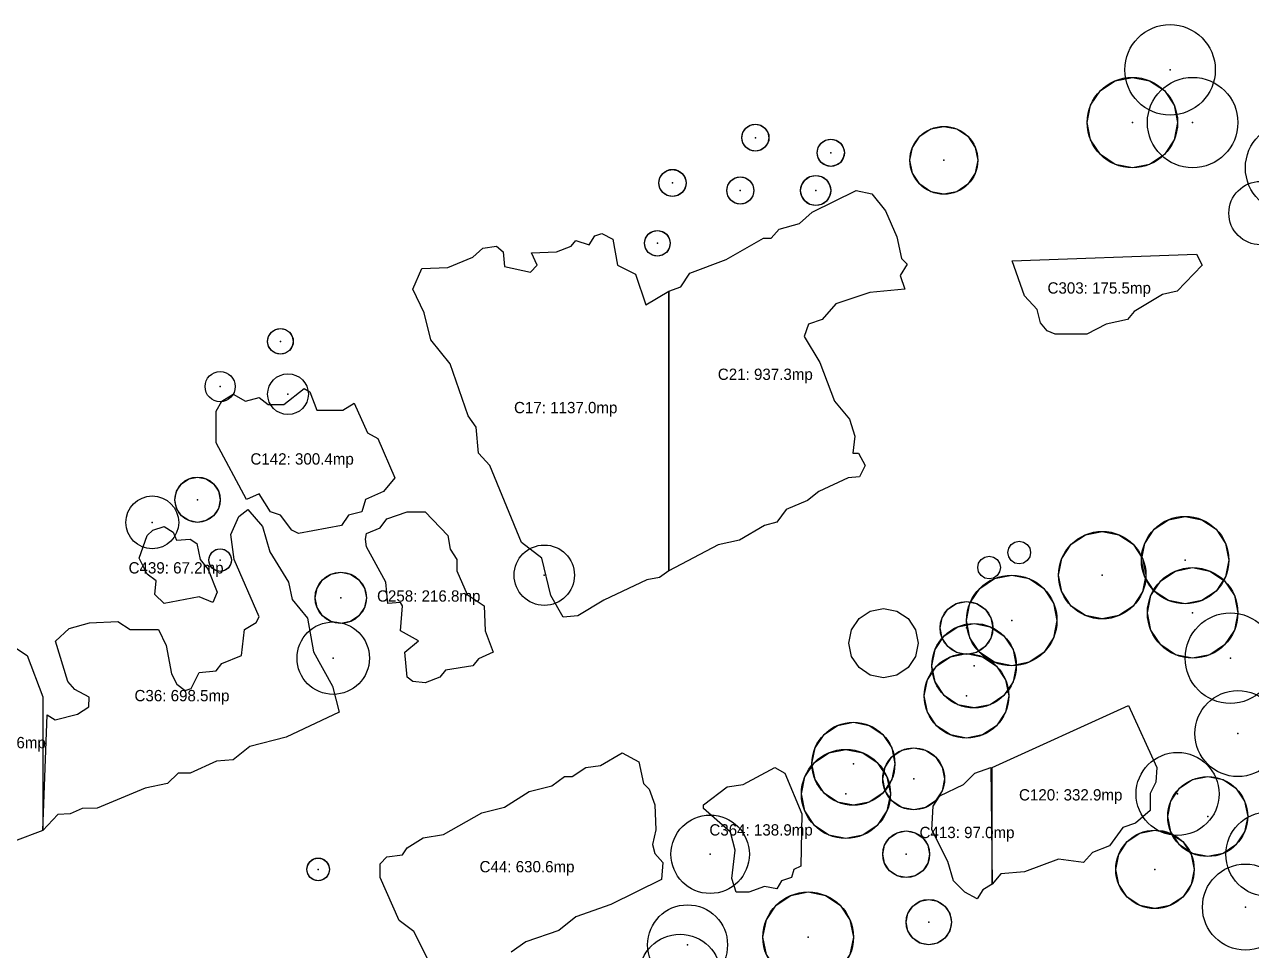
# Model space of a CAD drawing. Header units: metres. Extents: x 390541 to 400782, y 585056 to 585871.
# Drawn here: x 390903.1 to 391065.8, y 585721.4 to 585844.2 of the extents above; entities that cross this region are included whole.
import ezdxf
from ezdxf.enums import TextEntityAlignment as Align

# ---------------------------------------------------------------- set-up
doc = ezdxf.new("R2010")
doc.units = ezdxf.units.M
for name, color, linetype in [('ARBORI', 3, 'Continuous'), ('CONSTRUCTII', 1, 'Continuous'), ('TEXTE', 7, 'Continuous')]:
    doc.layers.add(name, color=color, linetype=linetype)

msp = doc.modelspace()

# ---------------------------------------------------------------- linework, layer by layer
at = {"layer": 'ARBORI', "color": 3}
for points in [[(391056.04, 585831.16), (391055.583, 585828.864), (391054.283, 585826.917), (391052.336, 585825.617), (391050.04, 585825.16), (391047.744, 585825.617), (391045.797, 585826.917), (391044.497, 585828.864), (391044.04, 585831.16), (391044.497, 585833.456), (391045.797, 585835.403), (391047.744, 585836.703), (391050.04, 585837.16), (391052.336, 585836.703), (391054.283, 585835.403), (391055.583, 585833.456), (391056.04, 585831.16)], [(391001.84, 585829.16), (391001.703, 585828.471), (391001.313, 585827.887), (391000.729, 585827.497), (391000.04, 585827.36), (390999.351, 585827.497), (390998.767, 585827.887), (390998.377, 585828.471), (390998.24, 585829.16), (390998.377, 585829.849), (390998.767, 585830.433), (390999.351, 585830.823), (391000.04, 585830.96), (391000.729, 585830.823), (391001.313, 585830.433), (391001.703, 585829.849), (391001.84, 585829.16)], [(391029.54, 585826.16), (391029.197, 585824.438), (391028.222, 585822.978), (391026.762, 585822.003), (391025.04, 585821.66), (391023.318, 585822.003), (391021.858, 585822.978), (391020.883, 585824.438), (391020.54, 585826.16), (391020.883, 585827.882), (391021.858, 585829.342), (391023.318, 585830.317), (391025.04, 585830.66), (391026.762, 585830.317), (391028.222, 585829.342), (391029.197, 585827.882), (391029.54, 585826.16)], [(391011.84, 585827.16), (391011.703, 585826.471), (391011.313, 585825.887), (391010.729, 585825.497), (391010.04, 585825.36), (391009.351, 585825.497), (391008.767, 585825.887), (391008.377, 585826.471), (391008.24, 585827.16), (391008.377, 585827.849), (391008.767, 585828.433), (391009.351, 585828.823), (391010.04, 585828.96), (391010.729, 585828.823), (391011.313, 585828.433), (391011.703, 585827.849), (391011.84, 585827.16)], [(390990.84, 585823.16), (390990.703, 585822.471), (390990.313, 585821.887), (390989.729, 585821.497), (390989.04, 585821.36), (390988.351, 585821.497), (390987.767, 585821.887), (390987.377, 585822.471), (390987.24, 585823.16), (390987.377, 585823.849), (390987.767, 585824.433), (390988.351, 585824.823), (390989.04, 585824.96), (390989.729, 585824.823), (390990.313, 585824.433), (390990.703, 585823.849), (390990.84, 585823.16)], [(390999.84, 585822.16), (390999.703, 585821.471), (390999.313, 585820.887), (390998.729, 585820.497), (390998.04, 585820.36), (390997.351, 585820.497), (390996.767, 585820.887), (390996.377, 585821.471), (390996.24, 585822.16), (390996.377, 585822.849), (390996.767, 585823.433), (390997.351, 585823.823), (390998.04, 585823.96), (390998.729, 585823.823), (390999.313, 585823.433), (390999.703, 585822.849), (390999.84, 585822.16)], [(391010.04, 585822.16), (391009.888, 585821.395), (391009.454, 585820.746), (391008.805, 585820.312), (391008.04, 585820.16), (391007.275, 585820.312), (391006.626, 585820.746), (391006.192, 585821.395), (391006.04, 585822.16), (391006.192, 585822.925), (391006.626, 585823.574), (391007.275, 585824.008), (391008.04, 585824.16), (391008.805, 585824.008), (391009.454, 585823.574), (391009.888, 585822.925), (391010.04, 585822.16)], [(390988.74, 585815.16), (390988.611, 585814.509), (390988.242, 585813.958), (390987.691, 585813.589), (390987.04, 585813.46), (390986.389, 585813.589), (390985.838, 585813.958), (390985.469, 585814.509), (390985.34, 585815.16), (390985.469, 585815.811), (390985.838, 585816.362), (390986.389, 585816.731), (390987.04, 585816.86), (390987.691, 585816.731), (390988.242, 585816.362), (390988.611, 585815.811), (390988.74, 585815.16)], [(390938.74, 585802.16), (390938.611, 585801.509), (390938.242, 585800.958), (390937.691, 585800.589), (390937.04, 585800.46), (390936.389, 585800.589), (390935.838, 585800.958), (390935.469, 585801.509), (390935.34, 585802.16), (390935.469, 585802.811), (390935.838, 585803.362), (390936.389, 585803.731), (390937.04, 585803.86), (390937.691, 585803.731), (390938.242, 585803.362), (390938.611, 585802.811), (390938.74, 585802.16)], [(390929.04, 585781.16), (390928.812, 585780.012), (390928.161, 585779.039), (390927.188, 585778.388), (390926.04, 585778.16), (390924.892, 585778.388), (390923.919, 585779.039), (390923.268, 585780.012), (390923.04, 585781.16), (390923.268, 585782.308), (390923.919, 585783.281), (390924.892, 585783.932), (390926.04, 585784.16), (390927.188, 585783.932), (390928.161, 585783.281), (390928.812, 585782.308), (390929.04, 585781.16)], [(391062.84, 585773.16), (391062.399, 585770.94), (391061.141, 585769.059), (391059.26, 585767.801), (391057.04, 585767.36), (391054.82, 585767.801), (391052.939, 585769.059), (391051.681, 585770.94), (391051.24, 585773.16), (391051.681, 585775.38), (391052.939, 585777.261), (391054.82, 585778.519), (391057.04, 585778.96), (391059.26, 585778.519), (391061.141, 585777.261), (391062.399, 585775.38), (391062.84, 585773.16)], [(391051.84, 585771.16), (391051.399, 585768.94), (391050.141, 585767.059), (391048.26, 585765.801), (391046.04, 585765.36), (391043.82, 585765.801), (391041.939, 585767.059), (391040.681, 585768.94), (391040.24, 585771.16), (391040.681, 585773.38), (391041.939, 585775.261), (391043.82, 585776.519), (391046.04, 585776.96), (391048.26, 585776.519), (391050.141, 585775.261), (391051.399, 585773.38), (391051.84, 585771.16)], [(390930.54, 585773.16), (390930.426, 585772.586), (390930.101, 585772.099), (390929.614, 585771.774), (390929.04, 585771.66), (390928.466, 585771.774), (390927.979, 585772.099), (390927.654, 585772.586), (390927.54, 585773.16), (390927.654, 585773.734), (390927.979, 585774.221), (390928.466, 585774.546), (390929.04, 585774.66), (390929.614, 585774.546), (390930.101, 585774.221), (390930.426, 585773.734), (390930.54, 585773.16)], [(391036.54, 585774.16), (391036.426, 585773.586), (391036.101, 585773.099), (391035.614, 585772.774), (391035.04, 585772.66), (391034.466, 585772.774), (391033.979, 585773.099), (391033.654, 585773.586), (391033.54, 585774.16), (391033.654, 585774.734), (391033.979, 585775.221), (391034.466, 585775.546), (391035.04, 585775.66), (391035.614, 585775.546), (391036.101, 585775.221), (391036.426, 585774.734), (391036.54, 585774.16)], [(391032.54, 585772.16), (391032.426, 585771.586), (391032.101, 585771.099), (391031.614, 585770.774), (391031.04, 585770.66), (391030.466, 585770.774), (391029.979, 585771.099), (391029.654, 585771.586), (391029.54, 585772.16), (391029.654, 585772.734), (391029.979, 585773.221), (391030.466, 585773.546), (391031.04, 585773.66), (391031.614, 585773.546), (391032.101, 585773.221), (391032.426, 585772.734), (391032.54, 585772.16)], [(390948.44, 585768.16), (390948.181, 585766.859), (390947.444, 585765.756), (390946.341, 585765.019), (390945.04, 585764.76), (390943.739, 585765.019), (390942.636, 585765.756), (390941.899, 585766.859), (390941.64, 585768.16), (390941.899, 585769.461), (390942.636, 585770.564), (390943.739, 585771.301), (390945.04, 585771.56), (390946.341, 585771.301), (390947.444, 585770.564), (390948.181, 585769.461), (390948.44, 585768.16)], [(391064.04, 585766.16), (391063.583, 585763.864), (391062.283, 585761.917), (391060.336, 585760.617), (391058.04, 585760.16), (391055.744, 585760.617), (391053.797, 585761.917), (391052.497, 585763.864), (391052.04, 585766.16), (391052.497, 585768.456), (391053.797, 585770.403), (391055.744, 585771.703), (391058.04, 585772.16), (391060.336, 585771.703), (391062.283, 585770.403), (391063.583, 585768.456), (391064.04, 585766.16)], [(391040.04, 585765.16), (391039.583, 585762.864), (391038.283, 585760.917), (391036.336, 585759.617), (391034.04, 585759.16), (391031.744, 585759.617), (391029.797, 585760.917), (391028.497, 585762.864), (391028.04, 585765.16), (391028.497, 585767.456), (391029.797, 585769.403), (391031.744, 585770.703), (391034.04, 585771.16), (391036.336, 585770.703), (391038.283, 585769.403), (391039.583, 585767.456), (391040.04, 585765.16)], [(391021.64, 585762.16), (391021.29, 585760.4), (391020.293, 585758.907), (391018.8, 585757.91), (391017.04, 585757.56), (391015.28, 585757.91), (391013.787, 585758.907), (391012.79, 585760.4), (391012.44, 585762.16), (391012.79, 585763.92), (391013.787, 585765.413), (391015.28, 585766.41), (391017.04, 585766.76), (391018.8, 585766.41), (391020.293, 585765.413), (391021.29, 585763.92), (391021.64, 585762.16)], [(391031.54, 585764.16), (391031.274, 585762.821), (391030.515, 585761.685), (391029.379, 585760.926), (391028.04, 585760.66), (391026.701, 585760.926), (391025.565, 585761.685), (391024.806, 585762.821), (391024.54, 585764.16), (391024.806, 585765.499), (391025.565, 585766.635), (391026.701, 585767.394), (391028.04, 585767.66), (391029.379, 585767.394), (391030.515, 585766.635), (391031.274, 585765.499), (391031.54, 585764.16)], [(391034.64, 585759.16), (391034.214, 585757.017), (391033, 585755.2), (391031.183, 585753.986), (391029.04, 585753.56), (391026.897, 585753.986), (391025.08, 585755.2), (391023.866, 585757.017), (391023.44, 585759.16), (391023.866, 585761.303), (391025.08, 585763.12), (391026.897, 585764.334), (391029.04, 585764.76), (391031.183, 585764.334), (391033, 585763.12), (391034.214, 585761.303), (391034.64, 585759.16)], [(391033.64, 585755.16), (391033.214, 585753.017), (391032, 585751.2), (391030.183, 585749.986), (391028.04, 585749.56), (391025.897, 585749.986), (391024.08, 585751.2), (391022.866, 585753.017), (391022.44, 585755.16), (391022.866, 585757.303), (391024.08, 585759.12), (391025.897, 585760.334), (391028.04, 585760.76), (391030.183, 585760.334), (391032, 585759.12), (391033.214, 585757.303), (391033.64, 585755.16)], [(391018.54, 585746.16), (391018.121, 585744.055), (391016.929, 585742.271), (391015.145, 585741.079), (391013.04, 585740.66), (391010.935, 585741.079), (391009.151, 585742.271), (391007.959, 585744.055), (391007.54, 585746.16), (391007.959, 585748.265), (391009.151, 585750.049), (391010.935, 585751.241), (391013.04, 585751.66), (391015.145, 585751.241), (391016.929, 585750.049), (391018.121, 585748.265), (391018.54, 585746.16)], [(391017.94, 585742.16), (391017.491, 585739.902), (391016.212, 585737.988), (391014.298, 585736.709), (391012.04, 585736.26), (391009.782, 585736.709), (391007.868, 585737.988), (391006.589, 585739.902), (391006.14, 585742.16), (391006.589, 585744.418), (391007.868, 585746.332), (391009.782, 585747.611), (391012.04, 585748.06), (391014.298, 585747.611), (391016.212, 585746.332), (391017.491, 585744.418), (391017.94, 585742.16)], [(391025.14, 585744.16), (391024.828, 585742.591), (391023.939, 585741.261), (391022.609, 585740.372), (391021.04, 585740.06), (391019.471, 585740.372), (391018.141, 585741.261), (391017.252, 585742.591), (391016.94, 585744.16), (391017.252, 585745.729), (391018.141, 585747.059), (391019.471, 585747.948), (391021.04, 585748.26), (391022.609, 585747.948), (391023.939, 585747.059), (391024.828, 585745.729), (391025.14, 585744.16)], [(391065.34, 585739.16), (391064.937, 585737.132), (391063.788, 585735.412), (391062.068, 585734.263), (391060.04, 585733.86), (391058.012, 585734.263), (391056.292, 585735.412), (391055.143, 585737.132), (391054.74, 585739.16), (391055.143, 585741.188), (391056.292, 585742.908), (391058.012, 585744.057), (391060.04, 585744.46), (391062.068, 585744.057), (391063.788, 585742.908), (391064.937, 585741.188), (391065.34, 585739.16)], [(391023.14, 585734.16), (391022.904, 585732.974), (391022.232, 585731.968), (391021.226, 585731.296), (391020.04, 585731.06), (391018.854, 585731.296), (391017.848, 585731.968), (391017.176, 585732.974), (391016.94, 585734.16), (391017.176, 585735.346), (391017.848, 585736.352), (391018.854, 585737.024), (391020.04, 585737.26), (391021.226, 585737.024), (391022.232, 585736.352), (391022.904, 585735.346), (391023.14, 585734.16)], [(391058.24, 585732.16), (391057.844, 585730.17), (391056.717, 585728.483), (391055.03, 585727.356), (391053.04, 585726.96), (391051.05, 585727.356), (391049.363, 585728.483), (391048.236, 585730.17), (391047.84, 585732.16), (391048.236, 585734.15), (391049.363, 585735.837), (391051.05, 585736.964), (391053.04, 585737.36), (391055.03, 585736.964), (391056.717, 585735.837), (391057.844, 585734.15), (391058.24, 585732.16)], [(390943.54, 585732.16), (390943.426, 585731.586), (390943.101, 585731.099), (390942.614, 585730.774), (390942.04, 585730.66), (390941.466, 585730.774), (390940.979, 585731.099), (390940.654, 585731.586), (390940.54, 585732.16), (390940.654, 585732.734), (390940.979, 585733.221), (390941.466, 585733.546), (390942.04, 585733.66), (390942.614, 585733.546), (390943.101, 585733.221), (390943.426, 585732.734), (390943.54, 585732.16)], [(391013.04, 585723.16), (391012.583, 585720.864), (391011.283, 585718.917), (391009.336, 585717.617), (391007.04, 585717.16), (391004.744, 585717.617), (391002.797, 585718.917), (391001.497, 585720.864), (391001.04, 585723.16), (391001.497, 585725.456), (391002.797, 585727.403), (391004.744, 585728.703), (391007.04, 585729.16), (391009.336, 585728.703), (391011.283, 585727.403), (391012.583, 585725.456), (391013.04, 585723.16)], [(391026.04, 585725.16), (391025.812, 585724.012), (391025.161, 585723.039), (391024.188, 585722.388), (391023.04, 585722.16), (391021.892, 585722.388), (391020.919, 585723.039), (391020.268, 585724.012), (391020.04, 585725.16), (391020.268, 585726.308), (391020.919, 585727.281), (391021.892, 585727.932), (391023.04, 585728.16), (391024.188, 585727.932), (391025.161, 585727.281), (391025.812, 585726.308), (391026.04, 585725.16)]]:
    msp.add_lwpolyline(points, close=True, dxfattribs=at)
for centre, radius in [((391055.04, 585838.16), 6), ((391050.04, 585831.16), 6), ((391058.04, 585831.16), 6), ((391000.04, 585829.16), 1.8), ((391025.04, 585826.16), 4.5), ((391071.04, 585825.16), 6), ((391010.04, 585827.16), 1.8), ((390989.04, 585823.16), 1.8), ((390998.04, 585822.16), 1.8), ((391008.04, 585822.16), 2), ((391067.04, 585819.16), 4.2), ((390987.04, 585815.16), 1.7), ((390937.04, 585802.16), 1.7), ((390929.04, 585796.16), 2), ((390938.04, 585795.16), 2.7), ((390926.04, 585781.16), 3), ((390920.04, 585778.16), 3.5), ((391057.04, 585773.16), 5.8), ((391046.04, 585771.16), 5.8), ((390929.04, 585773.16), 1.5), ((390972.04, 585771.16), 4), ((390945.04, 585768.16), 3.4), ((391058.04, 585766.16), 6), ((391034.04, 585765.16), 6), ((391028.04, 585764.16), 3.5), ((390944.04, 585760.16), 4.8), ((391063.04, 585760.16), 6), ((391029.04, 585759.16), 5.6), ((391028.04, 585755.16), 5.6), ((391064.04, 585750.16), 5.7), ((391013.04, 585746.16), 5.5), ((391012.04, 585742.16), 5.9), ((391021.04, 585744.16), 4.1), ((391056.04, 585742.16), 5.5), ((391060.04, 585739.16), 5.3), ((390994.04, 585734.16), 5.2), ((391068.04, 585734.16), 5.6), ((391020.04, 585734.16), 3.1), ((391053.04, 585732.16), 5.2), ((390942.04, 585732.16), 1.5), ((391065.04, 585727.16), 5.7), ((391007.04, 585723.16), 6), ((390991.04, 585722.16), 5.3), ((391023.04, 585725.16), 3), ((390990.04, 585718.16), 5.4)]:
    msp.add_circle(centre, radius, dxfattribs=at)
for p in [(391055.04, 585838.16), (391050.04, 585831.16), (391058.04, 585831.16), (391000.04, 585829.16), (391010.04, 585827.16), (391025.04, 585826.16), (390989.04, 585823.16), (390998.04, 585822.16), (391008.04, 585822.16), (390987.04, 585815.16), (390937.04, 585802.16), (390929.04, 585796.16), (390938.04, 585795.16), (390926.04, 585781.16), (390920.04, 585778.16), (390929.04, 585773.16), (391057.04, 585773.16), (390972.04, 585771.16), (391046.04, 585771.16), (390945.04, 585768.16), (391034.04, 585765.16), (391058.04, 585766.16), (391028.04, 585764.16), (390944.04, 585760.16), (391063.04, 585760.16), (391029.04, 585759.16), (391028.04, 585755.16), (391064.04, 585750.16), (391013.04, 585746.16), (391021.04, 585744.16), (391012.04, 585742.16), (391056.04, 585742.16), (391060.04, 585739.16), (390994.04, 585734.16), (391020.04, 585734.16), (390942.04, 585732.16), (391053.04, 585732.16), (391065.04, 585727.16), (391023.04, 585725.16), (391007.04, 585723.16), (390991.04, 585722.16)]:
    msp.add_point(p, dxfattribs=at)
at = {"layer": 'CONSTRUCTII', "color": 1}
for points in [[(391013.4, 585822.15), (391015.5, 585821.7), (391017.3, 585819.45), (391018.8, 585816), (391019.4, 585813.15), (391020.15, 585812.4), (391019.25, 585810.9), (391019.85, 585809.1), (391015.2, 585808.65), (391010.7, 585807.15), (391008.9, 585805.05), (391007.1, 585804.45), (391006.5, 585802.8), (391008.6, 585799.35), (391010.55, 585794.25), (391012.5, 585791.85), (391013.25, 585789.6), (391012.95, 585787.35), (391013.7, 585787.35), (391014.6, 585785.7), (391013.85, 585784.2), (391012.35, 585784.05), (391008.45, 585782.25), (391006.95, 585781.05), (391004.1, 585779.85), (391002.9, 585778.2), (391001.25, 585777.75), (390997.95, 585775.8), (390995.1, 585775.2), (390988.55, 585771.75), (390988.55, 585808.8), (390990.15, 585809.4), (390991.35, 585811.2), (390996.15, 585813), (391001.1, 585815.85), (391002.15, 585815.85), (391003.2, 585817.05), (391005.9, 585817.8), (391007.55, 585819.3), (391013.4, 585822.15)], [(390988.55, 585771.75), (390987.3, 585770.85), (390985.65, 585770.55), (390979.95, 585767.85), (390976.5, 585765.75), (390974.55, 585765.6), (390972.9, 585768.45), (390971.7, 585773.4), (390969, 585775.5), (390964.8, 585785.7), (390963.3, 585787.35), (390963, 585790.8), (390961.95, 585792.3), (390959.55, 585799.2), (390957, 585802.35), (390956.1, 585805.95), (390954.6, 585809.1), (390955.8, 585811.8), (390959.25, 585811.95), (390962.55, 585813.3), (390963.9, 585814.5), (390965.7, 585814.8), (390966.6, 585814.05), (390966.75, 585812.1), (390970.2, 585811.35), (390971.1, 585812.25), (390970.35, 585813.9), (390973.65, 585814.05), (390975.6, 585814.8), (390976.2, 585815.55), (390978, 585814.95), (390978.75, 585816.15), (390979.65, 585816.45), (390981.15, 585815.7), (390981.75, 585812.25), (390984.15, 585811.05), (390985.5, 585807), (390988.55, 585808.8), (390988.55, 585771.75)], [(391058.55, 585813.7), (391059.3, 585812.25), (391056, 585808.8), (391054.05, 585808.35), (391050.3, 585806.1), (391049.4, 585805.05), (391046.55, 585804.45), (391044, 585803.1), (391039.8, 585803.1), (391038.75, 585803.55), (391037.85, 585804.6), (391037.4, 585806.4), (391035.75, 585808.2), (391034.1, 585812.85), (391058.55, 585813.7)], [(390940.2, 585795.9), (390940.95, 585795.45), (390941.85, 585793.05), (390945.3, 585793.05), (390946.8, 585793.95), (390948.6, 585790.05), (390949.95, 585789.3), (390952.2, 585784.05), (390950.7, 585782.25), (390948.3, 585781.2), (390947.85, 585779.55), (390946.05, 585779.1), (390945.15, 585777.75), (390939.45, 585776.7), (390938.55, 585777.15), (390937.05, 585779.1), (390935.7, 585779.55), (390934.2, 585781.95), (390932.55, 585781.2), (390928.5, 585788.7), (390928.5, 585792.9), (390929.25, 585794.25), (390930.75, 585795.15), (390932.4, 585794.25), (390934.2, 585794.7), (390935.4, 585793.8), (390937.5, 585793.8), (390940.2, 585795.9)], [(390906.087, 585752.638), (390907.167, 585751.972), (390910.137, 585752.738), (390911.616, 585753.693), (390911.656, 585755.004), (390909.75, 585756.001), (390908.851, 585757.05), (390907.2, 585762.432), (390909.001, 585764.099), (390911.7, 585764.849), (390915.45, 585764.999), (390917.095, 585763.966), (390920.849, 585763.949), (390921.899, 585761.85), (390922.567, 585758.089), (390923.297, 585756.692), (390924.418, 585755.871), (390925.203, 585756.152), (390926.25, 585758.249), (390928.503, 585758.464), (390929.25, 585759.449), (390931.882, 585760.493), (390932.251, 585763.95), (390933.808, 585764.897), (390934.2, 585765.637), (390930.901, 585773.251), (390930.45, 585776.532), (390931.501, 585778.95), (390932.7, 585779.849), (390934.649, 585777.6), (390935.627, 585774.268), (390938.099, 585770.25), (390938.612, 585767.937), (390940.649, 585765.449), (390941.438, 585761.013), (390943.949, 585756.449), (390944.849, 585753), (390937.799, 585749.701), (390932.989, 585748.433), (390930.749, 585746.701), (390928.563, 585746.512), (390925.05, 585744.901), (390923.481, 585744.906), (390922.049, 585743.551), (390919.113, 585742.912), (390912.75, 585740.251), (390910.719, 585740.246), (390909.149, 585739.501), (390907.497, 585739.436), (390905.5, 585737.32), (390906.087, 585752.638)], [(390953.85, 585779.55), (390956.25, 585779.55), (390959.25, 585776.4), (390959.55, 585774.6), (390960.45, 585773.25), (390960.45, 585771.75), (390961.8, 585768.6), (390964.05, 585767.1), (390964.2, 585763.8), (390965.25, 585760.95), (390963.3, 585760.05), (390962.55, 585759.15), (390958.95, 585758.55), (390958.2, 585757.65), (390956.25, 585756.9), (390954.6, 585757.05), (390953.85, 585757.65), (390953.55, 585760.95), (390955.35, 585762.45), (390952.95, 585763.8), (390953.25, 585767.1), (390952.95, 585767.55), (390951.3, 585767.4), (390951, 585770.25), (390948.45, 585774.9), (390948.3, 585775.95), (390948.45, 585776.7), (390950.25, 585777.45), (390951.15, 585778.65), (390953.85, 585779.55)], [(390921.6, 585777.6), (390922.8, 585776.85), (390923.25, 585775.8), (390925.05, 585775.95), (390925.95, 585775.35), (390926.4, 585773.25), (390927.45, 585771.9), (390928.65, 585768.9), (390928.05, 585767.55), (390926.25, 585768.3), (390921.6, 585767.4), (390920.4, 585768.6), (390920.55, 585770.4), (390919.35, 585771.3), (390918.3, 585773.4), (390919.35, 585776.4), (390920.1, 585777.15), (390921.6, 585777.6)], [(390892.051, 585746.851), (390889.501, 585755.4), (390890.1, 585756.149), (390894.362, 585757.287), (390897.745, 585759.703), (390898.201, 585760.799), (390901.65, 585761.699), (390903.449, 585760.5), (390905.5, 585755.019), (390905.5, 585737.32), (390901.782, 585735.9), (390898.95, 585736.351), (390897.001, 585737.251), (390895.848, 585740.592), (390893.701, 585742.051), (390894.434, 585743.704), (390892.051, 585746.851)], [(391049.55, 585753.9), (391053.3, 585745.65), (391053.15, 585743.7), (391052.4, 585742.2), (391052.4, 585739.95), (391050.45, 585738.3), (391048.8, 585737.7), (391047, 585735.3), (391044.75, 585734.4), (391043.55, 585733.05), (391040.25, 585733.5), (391035.75, 585731.85), (391032.6, 585731.55), (391031.45, 585730.2), (391031.45, 585745.65), (391049.55, 585753.9)], [(391002.6, 585745.65), (391003.95, 585744.9), (391006.2, 585739.5), (391006.05, 585732.6), (391005.15, 585732.15), (391004.85, 585731.1), (391003.5, 585730.65), (391002.9, 585729.6), (391001.25, 585729.9), (390999.15, 585729.15), (390997.5, 585729.15), (390996.9, 585730.95), (390997.35, 585734.7), (390996.75, 585737.1), (390993.15, 585740.25), (390993.15, 585740.7), (390996.3, 585743.1), (390998.4, 585743.4), (391002.6, 585745.65)], [(391031.45, 585730.2), (391030.2, 585729.45), (391029.45, 585728.25), (391027.8, 585729.15), (391026.3, 585730.65), (391025.55, 585733.2), (391023.45, 585737.4), (391023.6, 585740.55), (391024.5, 585741.9), (391027.65, 585743.4), (391029.15, 585744.9), (391031.25, 585745.65), (391031.45, 585730.2)]]:
    msp.add_lwpolyline(points, close=True, dxfattribs=at)
msp.add_lwpolyline([(390957.6, 585718.2), (390954.75, 585723.9), (390952.8, 585725.4), (390950.25, 585731.1), (390950.25, 585732.9), (390951.15, 585733.8), (390953.25, 585734.1), (390953.85, 585735), (390955.95, 585736.35), (390958.65, 585736.8), (390963.75, 585739.65), (390966.75, 585740.4), (390970.05, 585742.5), (390973.05, 585743.25), (390974.7, 585744.45), (390975.75, 585744.45), (390977.55, 585745.65), (390979.5, 585745.95), (390982.35, 585747.6), (390982.35, 585747.6), (390984.6, 585746.4), (390985.2, 585743.55), (390985.95, 585742.8), (390986.7, 585740.7), (390986.85, 585737.4), (390986.4, 585735.45), (390986.7, 585734.25), (390987.75, 585733.05), (390987.6, 585730.8), (390980.85, 585727.5), (390976.2, 585725.85), (390973.95, 585724.05), (390969.6, 585722.55), (390967.65, 585721.2)], dxfattribs=at)

# ---------------------------------------------------------------- texts
at = {"layer": 'TEXTE', "color": 7}
for s, p in [('C303: 175.5mp', (391045.646, 585809.239)), ('C21: 937.3mp', (391001.358, 585797.794)), ('C17: 1137.0mp', (390974.88, 585793.379)), ('C142: 300.4mp', (390939.917, 585786.573)), ('C439: 67.2mp', (390923.198, 585772.133)), ('C258: 216.8mp', (390956.71, 585768.401)), ('C36: 698.5mp', (390923.981, 585755.195)), ('C153: 289.6mp', (390899.065, 585748.965)), ('C120: 332.9mp', (391041.866, 585742.04)), ('C364: 138.9mp', (391000.794, 585737.393)), ('C413: 97.0mp', (391028.113, 585737.053)), ('C44: 630.6mp', (390969.748, 585732.516))]:
    msp.add_text(s, height=1.5, dxfattribs=at).set_placement(p, align=Align.MIDDLE_CENTER)

doc.saveas('drawing.dxf')
